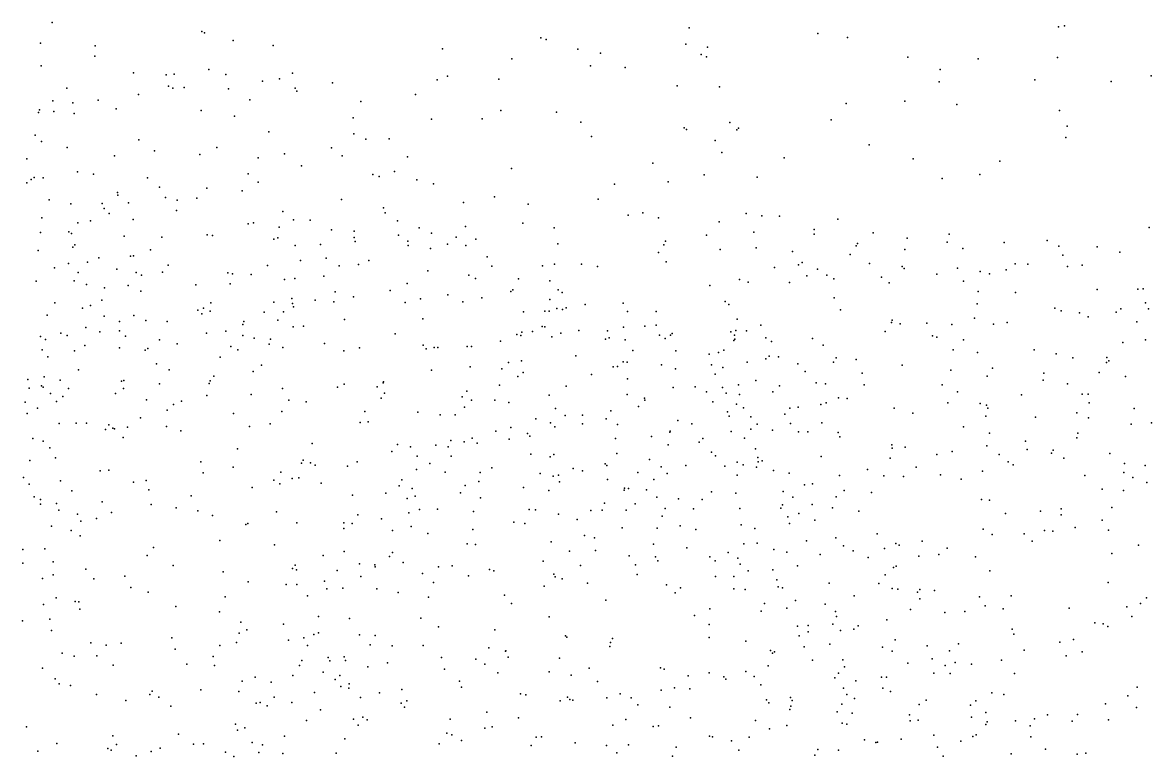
# Model space of a CAD drawing. Header units: metres. Extents: x -25 to 25, y -27.7 to 27.8.
# Drawn here: x 12.201 to 14.859, y 10.424 to 12.153 of the extents above; entities that cross this region are included whole.
import ezdxf

# ---------------------------------------------------------------- set-up
doc = ezdxf.new("R2010")
doc.units = ezdxf.units.M

msp = doc.modelspace()

# ---------------------------------------------------------------- linework, layer by layer
for p in [(12.2704, 12.153, -10.583), (12.623, 12.132, -9.5921), (12.6289, 12.1286, -9.8288), (13.7705, 12.1407, 7.0823), (14.0733, 12.1271, -15.1336), (14.6403, 12.1428, -14.582), (14.6546, 12.1452, -14.2108), (12.2434, 12.1041, -5.5001), (12.3719, 12.0984, 5.1412), (12.6971, 12.1105, 4.3164), (12.7909, 12.0988, 7.9814), (13.4214, 12.1172, 7.8548), (13.4335, 12.1129, 4.1778), (13.763, 12.1018, -16.1936), (14.1435, 12.1178, -15.7846), (12.371, 12.074, -6.2904), (13.1901, 12.0912, 7.9771), (13.5085, 12.0902, -6.8484), (13.562, 12.0813, 5.4939), (13.7991, 12.0778, 6.0295), (13.8112, 12.0722, 6.2296), (13.8138, 12.0953, 6.5799), (14.2859, 12.0715, -7.3759), (14.6379, 12.0708, -14.8653), (12.2447, 12.051, 7.6073), (13.3531, 12.0679, -16.403), (13.5386, 12.0507, 7.6783), (13.62, 12.0471, 7.5239), (14.4515, 12.0672, -14.1012), (12.4617, 12.0346, 15.6016), (12.5386, 12.0298, -9.28), (12.5579, 12.0311, 15.4035), (12.6392, 12.0424, 15.5644), (12.6795, 12.0307, 15.7157), (12.8057, 12.0208, -6.5866), (12.8368, 12.0339, -13.8767), (13.1768, 12.0184, -14.4954), (13.2015, 12.0267, 4.3006), (13.3225, 12.0194, 5.3058), (14.3618, 12.0428, -14.464), (14.5849, 12.0179, -13.8257), (14.8587, 12.0277, -13.8556), (12.3049, 11.9986, -16.4162), (12.5444, 12.0029, 15.887), (12.5543, 11.9982, -16.414), (12.5814, 11.9998, -10.0165), (12.6858, 11.9972, 15.2872), (12.7656, 12.015, 5.1473), (12.8427, 11.9986, 15.4675), (12.8465, 11.9915, 15.6727), (12.9309, 12.0109, 7.9507), (13.7423, 12.0041, -7.0607), (13.8418, 12.0018, 4.1182), (14.3596, 12.0137, -14.682), (14.7644, 12.0141, -7.4436), (12.2718, 11.9686, 15.6387), (12.3191, 11.9635, -10.4972), (12.3788, 11.9703, 15.9), (12.4735, 11.9833, 7.6984), (12.7361, 11.971, -13.6955), (12.9972, 11.9671, -16.4348), (13.1263, 11.9835, -6.6783), (14.2783, 11.968, -14.255), (12.2382, 11.9414, 15.4664), (12.2406, 11.9474, 2.3234), (12.2741, 11.9432, -8.5994), (12.3224, 11.9386, 15.2763), (12.4214, 11.9495, 4.2886), (12.6215, 11.946, 5.1724), (13.3275, 11.946, 7.788), (13.4579, 11.9418, 5.4568), (14.1402, 11.9627, -15.6275), (14.4013, 11.9603, -14.898), (14.643, 11.9457, -15.0386), (12.7001, 11.9323, 15.9742), (12.9792, 11.9282, 15.5152), (13.1635, 11.9253, 5.2642), (13.2834, 11.9261, -14.7132), (13.5157, 11.9183, -14.8545), (13.8664, 11.9173, 6.5622), (14.105, 11.9241, 4.1903), (12.2306, 11.8875, 4.9222), (12.7808, 11.8955, 15.0878), (12.9806, 11.8906, 15.2886), (13.5406, 11.8846, 7.5695), (13.7585, 11.905, -14.9854), (13.7646, 11.901, 7.2727), (13.8833, 11.9002, -15.9868), (13.8872, 11.9041, 6.7259), (14.6609, 11.9086, 4.1655), (12.2454, 11.8729, 1.9863), (12.306, 11.8587, 15.1135), (12.4745, 11.8764, 15.0595), (12.6586, 11.8586, 16.1049), (12.9285, 11.858, 15.1162), (13.0091, 11.8783, -14.3224), (13.0644, 11.8793, 7.8511), (13.8317, 11.8749, 6.215), (14.1944, 11.8646, -14.6385), (14.6575, 11.8822, -7.2815), (12.2107, 11.8316, -13.0081), (12.4176, 11.8394, 5.1049), (12.5116, 11.8508, -13.2393), (12.6183, 11.842, -9.7162), (12.7555, 11.834, 14.9189), (12.8177, 11.8437, -16.3311), (12.9533, 11.839, 5.2213), (13.1076, 11.8365, -14.5875), (13.8479, 11.8465, 7.0802), (13.994, 11.8342, -7.229), (14.2982, 11.8322, -13.8509), (12.8576, 11.8153, 7.8409), (13.3524, 11.8094, 4.2874), (13.6847, 11.8216, 7.4039), (14.5023, 11.8263, -13.6593), (12.2213, 11.7834, -8.333), (12.2281, 11.7881, 8.0098), (12.2489, 11.7871, 4.1788), (12.3298, 11.8014, -8.8693), (12.3676, 11.7958, 14.9004), (12.4953, 11.7871, 16.2173), (12.7319, 11.7965, -6.5745), (13.0253, 11.7954, -6.6787), (13.0407, 11.7907, 15.9028), (13.0764, 11.8021, 15.1965), (13.1295, 11.7822, 15.5727), (13.7209, 11.7777, 4.151), (13.8059, 11.7939, 6.0452), (13.9305, 11.789, -15.7837), (14.3665, 11.7855, -15.0636), (14.455, 11.7953, -7.2933), (12.211, 11.7756, 16.0766), (12.4247, 11.7526, 2.2925), (12.5229, 11.765, -9.2726), (12.6346, 11.7627, 7.8959), (12.7178, 11.7563, -13.5913), (12.7558, 11.7771, 14.767), (13.1689, 11.7732, -16.212), (13.5951, 11.7722, -16.0504), (12.2637, 11.7352, -10.4755), (12.3148, 11.7263, 4.9225), (12.3886, 11.7268, -16.3111), (12.4248, 11.7466, -10.2362), (12.45, 11.7281, 8.0675), (12.5377, 11.7411, -9.9944), (12.5646, 11.7348, -9.4797), (12.6109, 11.7393, 14.6779), (12.9517, 11.7365, 16.1178), (13.2394, 11.7294, 7.7612), (13.3121, 11.7423, -14.9579), (13.3914, 11.7254, -16.0778), (13.5562, 11.7373, 5.5931), (12.3928, 11.715, 14.7183), (12.4044, 11.7028, -9.0643), (12.5633, 11.7099, -20.6728), (12.8137, 11.7075, 16.3179), (13.0505, 11.7162, 14.8214), (13.0551, 11.7051, -14.821), (13.6268, 11.6995, -15.1469), (13.6614, 11.705, -7.0068), (13.9048, 11.7035, 6.963), (13.942, 11.698, 6.668), (12.2465, 11.693, -20.7623), (12.3313, 11.6814, 8.1998), (12.361, 11.6862, -6.4), (12.4615, 11.689, 1.7782), (12.7317, 11.6792, -20.5445), (12.7445, 11.6814, -20.7911), (12.8054, 11.6711, 16.5957), (12.8385, 11.6886, -14.1548), (12.8783, 11.6874, 4.4382), (13.084, 11.6857, 7.8186), (13.2442, 11.6723, 15.2258), (13.3789, 11.6807, 5.447), (13.6984, 11.6926, -15.8644), (13.841, 11.6838, -15.3432), (13.9837, 11.6966, 9.0162), (14.1211, 11.6902, -14.0875), (12.2427, 11.6587, 14.738), (12.3094, 11.6598, -20.4251), (12.3164, 11.6563, 16.3056), (12.4397, 11.6496, 16.4302), (12.5284, 11.6475, 5.1248), (12.6357, 11.6526, 16.6831), (12.6479, 11.6511, 8.1551), (12.8023, 11.6455, 16.9911), (12.9286, 11.665, 16.4536), (12.9819, 11.6618, 16.7047), (12.9819, 11.6465, 16.9177), (13.0864, 11.6519, 14.5375), (13.1345, 11.6697, 5.3173), (13.1638, 11.6571, 4.4152), (13.2217, 11.6477, 15.7251), (13.453, 11.6696, 7.6424), (13.8111, 11.6518, -15.606), (13.9229, 11.6593, 9.2509), (14.0648, 11.6544, -14.3591), (14.0653, 11.6652, 8.7298), (14.204, 11.6576, 9.0151), (14.2842, 11.6453, 8.8762), (14.3832, 11.6546, 16.2384), (14.8538, 11.6705, 4.066), (12.3193, 11.6238, 1.5677), (12.3236, 11.6293, 14.575), (12.7929, 11.6429, -16.1362), (12.8428, 11.6281, -14.3596), (12.9023, 11.6302, -14.6599), (12.9837, 11.6373, 7.9754), (13.1084, 11.638, 16.0636), (13.1092, 11.6274, 16.4524), (13.1614, 11.621, -15.149), (13.2012, 11.6308, 14.4118), (13.2449, 11.628, 14.8936), (13.2681, 11.643, 15.5301), (13.461, 11.6319, -15.8928), (13.7113, 11.6291, 5.7757), (13.715, 11.6378, 9.233), (13.8436, 11.6185, 7.1411), (13.9285, 11.6219, 6.5092), (14.1642, 11.6271, 16.4265), (14.1674, 11.6324, 16.2417), (14.2784, 11.6183, 9.1811), (14.3784, 11.6359, 15.9918), (14.4154, 11.6208, 16.5494), (14.5123, 11.6348, -15.2302), (14.6137, 11.6396, -7.1668), (14.6409, 11.6263, 16.1218), (14.7313, 11.6246, -13.5056), (12.2374, 11.6163, -12.8887), (12.3802, 11.5991, -21.1555), (12.4553, 11.6025, 8.313), (12.4621, 11.6035, 4.9494), (12.5022, 11.6173, 14.4145), (12.8554, 11.5923, -14.8901), (12.9157, 11.598, 8.1781), (13.0159, 11.5923, 14.2284), (13.295, 11.601, -6.8712), (13.6987, 11.6114, 8.701), (14.0138, 11.6133, 9.4702), (14.1501, 11.6062, 8.5282), (14.6508, 11.6046, 15.9503), (14.7846, 11.6123, 10.5285), (12.2756, 11.5751, 8.3701), (12.3091, 11.5855, -8.8366), (12.3315, 11.5645, 2.4828), (12.3539, 11.5886, 4.5842), (12.4224, 11.5722, 16.7865), (12.5301, 11.5649, 4.3636), (12.5438, 11.5813, 17.0255), (12.7773, 11.581, 1.7443), (12.9461, 11.5797, -15.9584), (12.9917, 11.5828, 17.1578), (13.1551, 11.5679, 16.2439), (13.3056, 11.5794, 15.0962), (13.4249, 11.5802, 7.7962), (13.4537, 11.5835, -15.3771), (13.5171, 11.5839, -15.6624), (13.5549, 11.5782, 9.165), (13.7167, 11.5893, 9.4636), (13.9714, 11.5756, 8.4532), (14.0284, 11.5821, 16.1869), (14.037, 11.5874, -14.6101), (14.0726, 11.572, 16.0131), (14.1956, 11.5855, 15.9111), (14.2719, 11.5784, 16.6871), (14.2769, 11.5733, -13.7104), (14.4023, 11.574, -7.2061), (14.4559, 11.5662, 4.2212), (14.5174, 11.5701, 10.3109), (14.5384, 11.5848, 10.5989), (14.5686, 11.5836, 15.8144), (14.662, 11.5786, 16.4525), (14.6962, 11.5818, 10.2884), (12.2326, 11.5435, 16.4536), (12.322, 11.5448, 16.5978), (12.4685, 11.5639, -16.1617), (12.4812, 11.5581, 4.7598), (12.6844, 11.5637, 8.3505), (12.6951, 11.5611, 14.2572), (12.7392, 11.5591, -6.6713), (12.8175, 11.5478, 17.2426), (12.8419, 11.5497, -15.2596), (12.91, 11.5555, -20.3298), (13.1066, 11.5379, 8.205), (13.2517, 11.5575, 8.0499), (13.2672, 11.5499, 14.1844), (13.369, 11.549, 14.7528), (13.4424, 11.5445, 14.3702), (13.8889, 11.5475, 6.2786), (13.9096, 11.5415, 16.3791), (14.0071, 11.5409, 9.7187), (14.0477, 11.5566, 16.6437), (14.095, 11.5576, -14.8522), (14.111, 11.5489, -7.1944), (14.2239, 11.5535, 9.5073), (14.2413, 11.5397, 8.3802), (14.3537, 11.5604, 15.7702), (14.4169, 11.5438, 10.4254), (14.4781, 11.5613, 8.8317), (12.351, 11.5356, 4.3818), (12.3939, 11.5277, 14.3178), (12.4496, 11.5333, -12.9353), (12.4792, 11.5202, -6.5711), (12.6092, 11.5353, 1.5211), (12.6894, 11.5371, 5.0364), (12.937, 11.5187, -6.7842), (13.0668, 11.5216, -20.885), (13.2021, 11.5118, 17.1463), (13.3509, 11.5196, 16.5572), (13.355, 11.523, 15.3714), (13.4621, 11.5231, 4.3061), (13.4718, 11.5167, 8.8304), (13.8194, 11.5339, 9.6975), (14.4509, 11.5195, 8.4947), (14.5395, 11.5168, 8.6606), (14.7314, 11.5238, 15.7931), (14.8273, 11.5249, 16.2026), (14.8397, 11.5257, 10.8245), (12.2767, 11.4926, -10.1752), (12.3611, 11.4864, -21.3345), (12.3876, 11.4992, -9.1862), (12.6441, 11.4928, -15.9701), (12.7927, 11.494, 12.6841), (12.8353, 11.503, -21.2132), (12.8367, 11.4909, -15.4993), (12.8901, 11.4989, 1.9248), (12.9337, 11.495, 12.6167), (12.9802, 11.5068, 12.4445), (13.1018, 11.4934, 12.3213), (13.1379, 11.5024, 5.2187), (13.2375, 11.4948, 16.1122), (13.2823, 11.5046, 15.8415), (13.4424, 11.5002, 9.2417), (13.526, 11.4888, 5.4917), (13.6155, 11.4919, 9.6155), (13.8552, 11.4955, 16.2417), (13.8637, 11.489, 16.6173), (14.1123, 11.5047, 16.8063), (14.4493, 11.4901, 10.1663), (14.845, 11.4927, 15.9107), (12.2587, 11.4634, 16.7658), (12.3423, 11.4799, 16.9714), (12.3927, 11.4609, 4.2352), (12.4628, 11.4629, -9.5718), (12.6133, 11.4754, 4.6925), (12.6226, 11.4665, 17.2974), (12.627, 11.4798, 12.2577), (12.6422, 11.4732, 14.1355), (12.7698, 11.4708, -15.7667), (12.8149, 11.4713, 12.2005), (12.8392, 11.4834, 14.091), (13.3808, 11.4713, 12.2057), (13.4311, 11.4733, 16.699), (13.4407, 11.4734, 12.4651), (13.4592, 11.4794, 8.1251), (13.4721, 11.4771, 9.3926), (13.4813, 11.4812, 8.6714), (13.6256, 11.4725, 7.9253), (13.6933, 11.472, 7.4811), (14.1268, 11.4765, 9.8676), (14.6316, 11.4804, -7.0166), (14.6469, 11.4737, 15.6479), (14.6902, 11.4688, 16.6893), (14.71, 11.4594, 10.9463), (14.7759, 11.471, 4.1277), (14.7872, 11.4789, 10.1062), (14.8523, 11.4789, 16.4022), (12.3494, 11.4347, 4.0336), (12.4289, 11.4489, 12.3633), (12.4908, 11.451, 2.2769), (12.5411, 11.4489, -15.1931), (12.7195, 11.4417, -14.1415), (12.7218, 11.4484, 4.8029), (12.8022, 11.4519, 12.8454), (12.8383, 11.4358, 17.3874), (12.8625, 11.4381, 1.5639), (12.9591, 11.4536, 12.803), (13.1438, 11.4549, 12.1215), (13.4246, 11.4372, 5.3582), (13.4309, 11.4359, 8.3733), (13.6164, 11.4352, 12.4913), (13.6666, 11.4381, 9.8206), (13.693, 11.4402, 8.1213), (13.8834, 11.4542, 9.9101), (13.9398, 11.4399, 16.8388), (14.2474, 11.446, 10.216), (14.2484, 11.4522, 10.4404), (14.2676, 11.4429, 10.5939), (14.3306, 11.4447, 9.9742), (14.3896, 11.4418, 9.6264), (14.4423, 11.4569, 15.585), (14.4876, 11.4425, 10.8976), (14.5193, 11.4466, 10.0089), (14.8249, 11.4478, 16.5705), (12.2434, 11.4137, -8.6646), (12.2549, 11.4063, 12.3878), (12.2912, 11.4209, -16.254), (12.3057, 11.4159, 12.5411), (12.3828, 11.4247, 17.1449), (12.4287, 11.4267, 8.5373), (12.4432, 11.4144, 12.8165), (12.5232, 11.4058, 4.2961), (12.634, 11.4212, 12.9379), (12.6797, 11.4258, 11.9643), (12.7192, 11.416, 2.1011), (12.7464, 11.4094, 4.5998), (12.7845, 11.4071, 13.0204), (13.0781, 11.4196, 13.9839), (13.3647, 11.418, 8.5895), (13.3744, 11.4155, 12.8332), (13.3767, 11.4235, 16.2368), (13.4019, 11.4253, 17.1925), (13.4472, 11.4129, 15.0815), (13.4686, 11.4214, 11.9853), (13.5105, 11.4277, 17.0049), (13.574, 11.407, 14.7555), (13.5782, 11.4265, 16.4984), (13.5823, 11.4103, 17.3343), (13.6201, 11.4054, 17.1844), (13.7006, 11.4169, 16.7736), (13.7139, 11.4087, 17.4385), (13.7268, 11.4164, 5.6834), (13.7309, 11.4201, 7.716), (13.8685, 11.4246, 6.1461), (13.8776, 11.4162, 17.4), (13.8782, 11.4071, 4.1801), (13.8804, 11.4274, 8.1077), (13.9059, 11.4266, 6.8998), (13.9509, 11.4104, 17.0163), (14.0612, 11.409, 10.2316), (14.2325, 11.4249, 8.1874), (14.3437, 11.415, 16.9751), (14.354, 11.412, -15.2098), (14.4168, 11.4054, 8.1939), (14.8451, 11.4055, -15.3649), (12.2472, 11.3819, 11.4895), (12.323, 11.3795, -9.944), (12.3477, 11.3919, 11.655), (12.4292, 11.3869, -15.9478), (12.4893, 11.3811, -15.4572), (12.496, 11.3851, -14.8193), (12.565, 11.396, 11.7965), (12.6914, 11.3897, 4.4306), (12.7077, 11.3816, -13.1334), (12.7818, 11.3956, 8.5583), (12.8138, 11.3873, 11.8666), (12.9118, 11.3966, 4.8774), (12.9571, 11.3799, -20.0743), (12.9941, 11.387, 13.0416), (13.1445, 11.3929, -20.2914), (13.1512, 11.384, 8.5098), (13.1699, 11.3873, 11.8727), (13.1787, 11.3871, 5.1148), (13.2476, 11.39, 17.4006), (13.2583, 11.3902, -20.7758), (13.326, 11.4024, 9.074), (13.6382, 11.3807, 4.2192), (13.7395, 11.3795, 16.1154), (13.8522, 11.3813, 7.8114), (13.8757, 11.4038, 10.1207), (13.9646, 11.4013, 17.1699), (14.0864, 11.3931, -14.0343), (14.3921, 11.3816, 18.7591), (14.5833, 11.3816, 18.9533), (14.7923, 11.3989, 18.9346), (12.26, 11.3657, 12.7539), (12.6662, 11.365, -21.4353), (13.3455, 11.3519, 15.9764), (13.3755, 11.3564, 17.5052), (13.504, 11.3681, 12.931), (13.6149, 11.3537, 5.4713), (13.6245, 11.3529, 11.8831), (13.8179, 11.3716, 12.3305), (13.8397, 11.3759, 15.9688), (13.9076, 11.3531, 6.6845), (13.9512, 11.3609, 15.8028), (13.9592, 11.3673, 17.7535), (13.981, 11.3653, -14.5885), (14.1107, 11.3526, 8.0211), (14.1168, 11.3634, 17.6027), (14.1636, 11.359, 17.3255), (14.4495, 11.3754, -7.0201), (14.635, 11.3726, 8.2844), (14.6745, 11.3631, 16.8817), (14.7535, 11.3519, 18.4713), (14.7546, 11.3636, 8.6416), (14.7592, 11.3561, 8.4855), (12.3325, 11.3349, -21.4885), (12.5163, 11.3489, 11.556), (12.546, 11.335, 17.3983), (12.7441, 11.331, 11.7145), (12.7636, 11.3458, -13.8432), (13.164, 11.3341, -6.9782), (13.2548, 11.3416, 8.7299), (13.3293, 11.3368, 11.7722), (13.3796, 11.3287, 13.9621), (13.5918, 11.3421, 14.1656), (13.6019, 11.343, 17.7313), (13.7058, 11.3463, 10.1693), (13.7382, 11.3373, 12.8984), (13.823, 11.3467, 12.1641), (13.8497, 11.3405, 17.8957), (14.0268, 11.3487, 10.4478), (14.0437, 11.3307, -14.8148), (14.1777, 11.3273, 18.5064), (14.2722, 11.346, 18.8598), (14.3868, 11.3341, 17.1317), (14.4849, 11.3388, 11.0204), (14.6062, 11.3273, 19.1083), (14.7364, 11.3288, -6.5749), (12.2131, 11.3124, 8.5841), (12.2517, 11.3187, -16.4788), (12.2893, 11.3105, -9.1491), (12.4341, 11.3082, 13.0742), (12.4391, 11.3095, -6.6763), (12.523, 11.3017, -12.8838), (12.6404, 11.3024, -6.7791), (12.6425, 11.3089, -14.3236), (12.6514, 11.3198, 13.1653), (12.9584, 11.3008, 8.6535), (13.05, 11.3043, 4.4917), (13.0509, 11.3069, 13.1702), (13.3668, 11.3195, 4.3947), (13.5405, 11.3238, 16.1405), (13.6252, 11.3134, 14.8749), (13.8321, 11.3247, 7.5906), (13.8872, 11.2997, 12.8313), (13.928, 11.3096, 12.6569), (14.0701, 11.3045, 17.9507), (14.0921, 11.3016, 18.784), (14.1827, 11.2993, -10.7019), (14.3668, 11.2995, 15.4732), (14.4726, 11.3196, 18.3872), (14.6045, 11.3101, 9.4052), (14.6613, 11.3022, -15.3848), (14.7983, 11.3188, 9.8576), (12.2163, 11.2914, 14.187), (12.2455, 11.2971, 12.9079), (12.2495, 11.2943, -17.1102), (12.2668, 11.2789, -12.7572), (12.2957, 11.2721, -9.4235), (12.3089, 11.2907, 11.2115), (12.4199, 11.2794, -18.327), (12.4381, 11.2907, 11.3195), (12.6347, 11.2747, 8.6863), (12.7389, 11.2766, 17.5191), (12.8132, 11.2905, 13.894), (12.9424, 11.2943, 4.588), (13.0356, 11.2944, 17.5364), (13.0528, 11.2796, 1.503), (13.2469, 11.2849, 17.568), (13.3238, 11.2985, 5.1236), (13.4407, 11.275, 13.1274), (13.481, 11.2963, 15.3042), (13.6248, 11.2764, 17.9221), (13.7332, 11.2933, 14.5715), (13.7851, 11.295, 7.3548), (13.8116, 11.283, 11.9558), (13.8491, 11.2929, 5.9459), (13.8581, 11.2796, 10.4073), (13.8895, 11.2769, 6.5381), (13.9675, 11.283, -10.5763), (13.9831, 11.2972, 7.7842), (14.4025, 11.2828, 19.086), (14.5537, 11.2761, 15.4435), (14.6962, 11.2774, 8.1437), (14.7104, 11.2778, 15.495), (12.2066, 11.2585, -8.8423), (12.2809, 11.2606, 2.4678), (12.4929, 11.2641, -18.5752), (12.5563, 11.2534, 4.0996), (12.5752, 11.261, 13.9561), (12.8282, 11.2635, -13.5756), (12.8683, 11.2596, -6.9031), (13.045, 11.2678, 13.8427), (13.2359, 11.2712, -18.0066), (13.2413, 11.2469, 11.66), (13.2581, 11.2633, 13.1783), (13.3132, 11.2633, 9.6582), (13.3459, 11.258, 9.8178), (13.6513, 11.2481, 11.7305), (13.6651, 11.268, -7.0198), (13.6661, 11.263, 10.3397), (13.8267, 11.2592, 7.1717), (13.8824, 11.2538, 6.3104), (14.0272, 11.2472, 12.5203), (14.0811, 11.2533, -6.9837), (14.0936, 11.2574, 4.1865), (14.1227, 11.2692, 18.2723), (14.1431, 11.2671, 18.0927), (14.3799, 11.2569, -10.3361), (14.4558, 11.2555, 8.0065), (14.471, 11.2519, -6.8295), (14.7128, 11.257, 11.1473), (12.2116, 11.2323, 17.1441), (12.2359, 11.2443, 4.0888), (12.4785, 11.2215, 3.9026), (12.541, 11.2395, -14.5037), (12.6977, 11.2321, -18.4931), (12.8111, 11.2367, 4.317), (13.007, 11.2368, -17.6673), (13.1317, 11.235, -18.2808), (13.1841, 11.2288, 1.7103), (13.2195, 11.2288, 9.2838), (13.4097, 11.2195, -17.8423), (13.4558, 11.2434, 15.5036), (13.4783, 11.227, 17.8741), (13.5198, 11.2281, 13.9654), (13.5749, 11.2193, 13.1788), (13.586, 11.2381, 15.9971), (13.8608, 11.2362, 6.9318), (13.8651, 11.2255, 18.4986), (13.8984, 11.2451, -10.8292), (13.9159, 11.2242, 13.0078), (13.9956, 11.2303, -10.3298), (14.0074, 11.2447, 12.3294), (14.2538, 11.2445, 19.0619), (14.2974, 11.2324, 17.8699), (14.4692, 11.2259, 17.2992), (14.4742, 11.2446, -13.6303), (14.5862, 11.2234, 18.1995), (14.6834, 11.2335, 9.5136), (14.7115, 11.2218, 9.2436), (14.8188, 11.244, 8.2518), (12.287, 11.2081, -15.4034), (12.3271, 11.2093, -18.0837), (12.3517, 11.2089, -19.8385), (12.3957, 11.1943, 3.752), (12.4042, 11.2056, 17.3842), (12.413, 11.1974, -14.6742), (12.4171, 11.1962, 13.2132), (12.4481, 11.1995, 4.3056), (12.5399, 11.201, -21.5539), (12.7356, 11.2015, 13.3275), (12.7837, 11.2075, -19.8593), (12.9962, 11.2111, 11.624), (13.0144, 11.2127, 13.2975), (13.3504, 11.1989, 5.0013), (13.4437, 11.2098, 15.7317), (13.4543, 11.2005, 10.3936), (13.5198, 11.2074, 5.1837), (13.6019, 11.2058, 18.0664), (13.7443, 11.2153, 13.1394), (13.7773, 11.2073, 18.2751), (13.9158, 11.195, 10.6271), (13.9309, 11.2065, 18.8731), (13.9668, 11.193, 7.5735), (14.0092, 11.2081, 12.1614), (14.0828, 11.2101, 12.804), (14.4169, 11.2005, 17.696), (14.8118, 11.2066, 18.2231), (14.8593, 11.2103, -6.2962), (12.2252, 11.1732, -17.4221), (12.2489, 11.1668, -18.8711), (12.4377, 11.1755, 8.7287), (12.5732, 11.191, -19.8173), (13.2097, 11.1681, 9.4748), (13.2593, 11.1741, -20.1575), (13.3157, 11.1904, 10.1878), (13.3469, 11.1718, -21.0128), (13.39, 11.1846, -20.4695), (13.3957, 11.1785, -20.7559), (13.5968, 11.1734, 15.2155), (13.6822, 11.178, 15.8772), (13.7253, 11.1879, -10.4859), (13.7259, 11.1906, 14.9096), (13.8025, 11.1732, 15.7716), (13.8694, 11.1899, 4.1906), (13.9012, 11.1737, 6.7728), (14.0282, 11.1887, -14.205), (14.0502, 11.1888, 15.5607), (14.1216, 11.1874, -11.0266), (14.1257, 11.1766, 7.7769), (14.4783, 11.1858, 18.0485), (14.5628, 11.1666, -6.4682), (14.6835, 11.1749, -10.453), (14.6856, 11.186, -10.6847), (12.2647, 11.1507, -15.8964), (12.707, 11.1486, 11.3384), (12.883, 11.1612, 11.4936), (13.0707, 11.1423, -21.3989), (13.0835, 11.1586, 4.544), (13.1141, 11.1537, -17.4768), (13.1743, 11.1572, 4.6782), (13.2028, 11.1532, 13.7759), (13.2411, 11.1655, 13.3079), (13.271, 11.1624, 10.3473), (13.7212, 11.1579, 14.1353), (13.7943, 11.1642, 14.7596), (13.8235, 11.141, 5.6249), (13.927, 11.1484, 7.3947), (14.2479, 11.1583, 11.0066), (14.2484, 11.1502, 12.6747), (14.279, 11.1524, -6.7869), (14.39, 11.1425, 15.3972), (14.4719, 11.1556, 4.1598), (14.5669, 11.1471, 17.8651), (14.6277, 11.1455, 17.3102), (12.2178, 11.121, -17.8942), (12.2786, 11.1275, -15.682), (12.6203, 11.1184, 1.6899), (12.8574, 11.1149, -17.4533), (12.8616, 11.1221, -21.5167), (12.8785, 11.1157, 1.9212), (12.9889, 11.118, 13.7116), (13.1301, 11.1313, 9.1154), (13.1598, 11.1143, 9.9987), (13.2101, 11.1314, 17.7746), (13.3975, 11.1358, 1.6825), (13.443, 11.1295, 13.3418), (13.4519, 11.1355, -9.3845), (13.5732, 11.1136, 15.4379), (13.6004, 11.138, 10.6029), (13.6771, 11.1234, 18.5312), (13.8327, 11.1321, 14.4044), (13.8835, 11.1174, 6.1462), (13.932, 11.1285, 19.0107), (13.9328, 11.1182, -9.0991), (13.9428, 11.1207, 13.2175), (14.0819, 11.1309, 13.1193), (14.2442, 11.1267, 12.5029), (14.3537, 11.1351, -10.1281), (14.5011, 11.1356, 7.9079), (14.5217, 11.1182, -15.3799), (14.6243, 11.1388, -10.8871), (14.653, 11.1265, 15.4057), (14.7611, 11.1378, 17.1475), (14.7961, 11.1141, 9.4988), (12.3836, 11.0972, -16.8838), (12.404, 11.0981, 2.2438), (12.6262, 11.0925, 4.4168), (12.6971, 11.1057, 4.0854), (12.8088, 11.0937, -13.8612), (12.8899, 11.1102, 4.2522), (12.9661, 11.1081, 17.6868), (13.1288, 11.0998, 10.251), (13.1963, 11.0939, 10.49), (13.2786, 11.0931, -9.0755), (13.3057, 11.1039, 4.7727), (13.4199, 11.0909, 10.6362), (13.4626, 11.0864, -18.3146), (13.4975, 11.1026, 4.9878), (13.5193, 11.0969, -10.8666), (13.5764, 11.1093, 18.2821), (13.65, 11.0926, -17.913), (13.7047, 11.1062, -9.5541), (13.7186, 11.0908, 18.7854), (13.7627, 11.1095, -11.0597), (13.8544, 11.1082, 14.5975), (13.8834, 11.0866, 5.8636), (13.898, 11.1113, 11.7996), (13.929, 11.1059, 7.1999), (13.9691, 11.0977, -9.3319), (14.0062, 11.0916, 10.8336), (14.125, 11.0861, 7.6431), (14.1903, 11.1, 15.4429), (14.3052, 11.1057, 7.8313), (14.3624, 11.0874, -6.5782), (14.4615, 11.0964, 11.1834), (14.5336, 11.1107, 19.3409), (14.7947, 11.0933, 9.3382), (14.8442, 11.1097, -15.4824), (12.2033, 11.0815, 8.7349), (12.2163, 11.0658, 17.2442), (12.2898, 11.0731, -16.3324), (12.4623, 11.0705, -6.7617), (12.4919, 11.0742, 1.9196), (12.7929, 11.0751, -13.1591), (12.8063, 11.0661, 8.8262), (12.8358, 11.0785, -18.6913), (12.8515, 11.0807, 1.613), (12.904, 11.0682, 13.4816), (13.088, 11.0617, 13.4676), (13.0943, 11.0757, 1.3909), (13.2435, 11.0625, -17.3187), (13.2751, 11.0716, -21.2218), (13.4507, 11.0844, 11.5209), (13.4655, 11.071, -17.4796), (13.5787, 11.0765, -10.3673), (13.6877, 11.0768, 10.7179), (14.0425, 11.0639, 7.4831), (14.0614, 11.0662, 19.2049), (14.2289, 11.0848, 13.043), (14.2758, 11.0838, 19.2625), (14.4109, 11.0776, 12.8358), (14.7026, 11.0855, 17.5598), (14.8157, 11.0808, 17.842), (14.8487, 11.0692, -10.6083), (12.2283, 11.0355, 13.9823), (12.3168, 11.0499, -17.6991), (12.4981, 11.0525, 11.0334), (12.5978, 11.0383, -17.441), (12.7415, 11.0574, 13.4974), (12.9776, 11.0398, 8.9319), (13.0563, 11.0445, 4.3439), (13.1183, 11.0553, 9.3383), (13.1257, 11.0372, 9.6154), (13.2321, 11.0451, 17.9139), (13.2796, 11.0331, 11.4697), (13.3802, 11.0577, 13.7716), (13.44, 11.0504, -20.2424), (13.6173, 11.0516, 11.5402), (13.618, 11.0564, -8.7649), (13.6277, 11.0551, -9.7492), (13.6698, 11.0523, 15.6848), (13.6943, 11.0349, -6.9755), (13.8233, 11.0473, 14.936), (13.8803, 11.0446, -10.0225), (13.9919, 11.0479, 6.9237), (14.0149, 11.035, 11.8681), (14.1169, 11.0357, -9.1691), (14.1356, 11.0509, -15.0024), (14.2001, 11.0455, -13.9622), (14.7432, 11.0535, 19.4266), (14.7939, 11.0508, 7.9852), (12.243, 11.0187, -16.0869), (12.2434, 11.0293, 2.3801), (12.2807, 11.0196, 1.9614), (12.3883, 11.0242, -17.483), (12.5034, 11.0176, -18.9863), (12.5626, 11.0099, 13.6178), (13.1064, 11.0315, -19.9027), (13.1783, 11.0066, 4.4646), (13.5715, 11.0207, 4.3579), (13.6433, 11.0189, -10.0753), (13.714, 11.0079, -17.7221), (13.7453, 11.0312, 5.1633), (13.7805, 11.0071, 14.0904), (13.8009, 11.0297, 13.4086), (13.8899, 11.0084, 6.3291), (13.9862, 11.0092, -8.8126), (13.9906, 11.0169, 4.1853), (14.0604, 11.0172, 15.4707), (14.1084, 11.0096, -9.9468), (14.4591, 11.0292, 12.5075), (14.4776, 11.0281, -11.1188), (14.6467, 11.0076, 12.8443), (14.7662, 11.0108, 15.4192), (12.2862, 11.0041, -19.7248), (12.3304, 10.9947, 3.5775), (12.375, 10.9846, 10.9167), (12.4102, 10.9988, 13.4477), (12.6136, 11.0026, 8.8325), (12.6482, 10.992, -21.6193), (12.799, 11.0003, -17.199), (12.9906, 10.9931, 10.1007), (13.0464, 10.9834, 9.8832), (13.1101, 10.998, 10.5968), (13.1357, 11.006, -9.3325), (13.2627, 11.001, 13.6086), (13.3942, 11.0055, -10.4799), (13.4085, 11.0046, 13.5019), (13.4633, 10.9948, -20.8449), (13.5069, 10.9823, 18.4488), (13.539, 11.0032, 1.3685), (13.5658, 11.004, 13.8352), (13.6219, 11.0041, 13.4849), (13.7068, 10.9899, 15.3591), (14.0032, 10.9888, -6.8033), (14.0289, 10.9966, -14.7295), (14.0668, 10.9807, -14.2544), (14.1705, 11.0017, 12.0543), (14.5156, 10.9963, -13.7375), (14.5978, 11.0019, 11.281), (14.6465, 10.993, 7.8622), (14.7436, 10.9805, 12.566), (12.2686, 10.9663, -19.0916), (12.3154, 10.9561, 4.231), (12.3382, 10.9781, 17.4163), (12.7268, 10.9708, 11.1572), (12.7313, 10.9727, 17.6657), (12.8465, 10.9743, 4.4999), (12.9573, 10.974, 10.2519), (12.9573, 10.961, 17.7769), (12.9767, 10.9731, 4.2031), (13.0719, 10.956, -7.0606), (13.1163, 10.9656, -18.6326), (13.2615, 10.9588, 4.4961), (13.3579, 10.9759, -18.5015), (13.3837, 10.9731, -11.0762), (13.6129, 10.9626, -20.4562), (13.6955, 10.9615, -11.3279), (13.7494, 10.9673, 1.4425), (13.7862, 10.9586, -8.6336), (13.893, 10.9693, 5.3791), (13.925, 10.9612, 5.6115), (14.0071, 10.9725, -14.4899), (14.463, 10.9593, 19.4233), (14.6073, 10.9565, 12.3699), (14.6271, 10.9544, -6.0885), (14.6795, 10.9635, -10.0922), (14.758, 10.9569, -11.0279), (12.3368, 10.9438, 13.7748), (12.6652, 10.9331, -14.2595), (13.1549, 10.9489, -8.8472), (13.4453, 10.9299, -10.1157), (13.5241, 10.9449, 13.6255), (13.5481, 10.9387, 18.6719), (14.0473, 10.9318, 10.9868), (14.1157, 10.9389, 13.3891), (14.2137, 10.9487, 7.5863), (14.3197, 10.9314, -11.2867), (14.4846, 10.9465, -9.983), (14.5597, 10.9485, 13.1255), (14.5787, 10.9308, 4.1201), (12.2017, 10.9115, 2.1818), (12.2534, 10.913, 13.411), (12.5094, 10.9161, 10.9509), (12.7941, 10.9227, -6.9461), (12.9582, 10.9066, -19.8101), (13.0722, 10.9046, 9.5033), (13.2475, 10.925, -10.7509), (13.2678, 10.9236, -9.8533), (13.4889, 10.9077, 10.8841), (13.5504, 10.9089, -17.3356), (13.6868, 10.9242, 10.8914), (13.7648, 10.9156, 5.0327), (13.8626, 10.9042, 1.244), (13.8991, 10.925, 13.5156), (13.931, 10.9264, 5.8868), (13.9699, 10.9113, 14.2763), (14.0005, 10.9056, 6.5131), (14.1343, 10.9201, 7.2124), (14.157, 10.9081, 6.977), (14.2304, 10.9141, -9.4027), (14.2576, 10.9253, -15.1737), (14.2651, 10.9218, 13.3409), (14.3586, 10.8999, -13.8993), (14.3779, 10.915, 7.722), (14.7662, 10.9023, 13.0691), (14.829, 10.9217, 11.333), (12.2017, 10.8795, 10.836), (12.2725, 10.8822, -6.6232), (12.494, 10.8971, 8.8736), (12.5556, 10.8738, 17.5951), (12.8426, 10.8748, 10.3414), (12.9087, 10.8975, -21.5515), (12.9939, 10.8776, 11.3146), (13.03, 10.8756, 9.7376), (13.0649, 10.8947, 10.7397), (13.0969, 10.8812, 4.2489), (13.4268, 10.8841, 1.7669), (13.5149, 10.8742, -8.5068), (13.6295, 10.8967, 18.9452), (13.6445, 10.8754, 1.7137), (13.6911, 10.8942, 13.7329), (13.6968, 10.885, 1.114), (13.8192, 10.8939, 13.9567), (13.8321, 10.8849, 11.599), (13.8854, 10.8912, 19.224), (13.8911, 10.8767, -11.4762), (14.0257, 10.8734, 11.7745), (14.0789, 10.8997, 19.3196), (14.192, 10.8929, -8.8461), (14.3119, 10.8961, -6.3165), (14.445, 10.8943, 15.3433), (12.2727, 10.8517, 13.6372), (12.3496, 10.865, -14.8212), (12.442, 10.8491, -16.7662), (12.6733, 10.8588, -17.0363), (12.8364, 10.867, 4.0233), (12.846, 10.864, 11.1794), (12.9414, 10.8622, 9.8701), (12.9974, 10.8481, -8.976), (13.031, 10.8705, -9.6036), (13.1428, 10.8548, -21.4171), (13.1802, 10.871, 18.0296), (13.2128, 10.873, 4.3751), (13.2509, 10.8492, -10.0539), (13.3002, 10.8645, -11.2374), (13.311, 10.861, 10.8943), (13.4516, 10.8532, -11.423), (13.4548, 10.8473, -19.9332), (13.6483, 10.8525, -20.6837), (13.8323, 10.8478, 10.9581), (13.8756, 10.8478, -17.8064), (13.9093, 10.8613, 15.0947), (13.9679, 10.8636, 14.8512), (14.232, 10.8517, 19.4039), (14.2516, 10.8689, 4.1498), (14.2585, 10.8719, 15.359), (14.4789, 10.861, 13.2856), (12.2474, 10.8433, -15.7978), (12.3686, 10.8424, 10.8442), (12.4561, 10.8221, 3.6975), (12.7322, 10.8355, 11.0489), (12.8212, 10.829, 10.4931), (12.8469, 10.8293, 8.9892), (12.9118, 10.8366, -18.8286), (12.9554, 10.8203, -13.7007), (13.1684, 10.8335, -10.9604), (13.429, 10.825, -21.0515), (13.4712, 10.8428, 4.6465), (13.531, 10.8323, 18.8288), (13.7173, 10.8279, 11.4961), (13.75, 10.821, -17.4702), (13.9769, 10.8404, -20.3652), (13.9806, 10.8235, 5.2243), (13.9904, 10.8213, 13.6327), (14.1006, 10.8326, -14.8454), (14.2173, 10.8317, 6.7721), (14.7571, 10.8339, 12.2409), (12.2797, 10.7976, -15.3487), (12.4963, 10.8111, -12.7564), (12.6781, 10.7999, 4.4435), (12.8715, 10.8027, -16.967), (12.9172, 10.8192, 10.6981), (13.0353, 10.8187, 17.9235), (13.0852, 10.8104, -9.8765), (13.1568, 10.799, -10.5262), (13.3355, 10.8036, 18.3493), (13.7376, 10.8095, 19.1581), (13.8762, 10.8192, -18.0779), (13.9024, 10.817, 5.0768), (14.1593, 10.8024, 6.5879), (14.2484, 10.8197, 11.1698), (14.2618, 10.8179, 7.4478), (14.3083, 10.8111, -9.7281), (14.3135, 10.817, -9.0135), (14.314, 10.7951, 13.4637), (14.3482, 10.8148, 12.018), (14.4548, 10.8, 11.2934), (14.5293, 10.8023, 7.7391), (14.8477, 10.7975, -5.8798), (12.25, 10.7817, 8.9202), (12.3246, 10.7892, -19.5184), (12.3336, 10.7879, -15.0859), (12.3357, 10.7711, -16.4716), (12.5616, 10.7771, -6.8169), (13.3521, 10.7841, -17.0659), (13.5744, 10.7925, 11.4261), (13.8196, 10.7717, 4.9328), (13.948, 10.7841, 13.7773), (14.0007, 10.773, -8.524), (14.0208, 10.7914, 14.0301), (14.0906, 10.7827, 14.2532), (14.2917, 10.77, 7.2516), (14.4675, 10.7788, -5.9698), (14.51, 10.7717, 12.0499), (14.6658, 10.7737, 15.3728), (14.801, 10.7765, 4.1503), (14.8333, 10.7846, 13.1626), (12.2008, 10.7438, 4.1522), (12.2652, 10.7475, -16.2123), (12.6646, 10.7643, 17.6823), (12.8981, 10.7534, -9.4438), (12.9706, 10.7493, -13.4413), (13.139, 10.75, -10.2382), (13.4413, 10.7529, 11.0335), (13.7831, 10.7562, 4.298), (13.9406, 10.766, -19.9389), (14.1149, 10.7655, 14.4045), (14.1178, 10.754, -20.1004), (14.2361, 10.7461, 11.8785), (14.3726, 10.7631, -9.26), (14.4196, 10.7651, 7.5976), (14.8132, 10.754, -10.0559), (12.2688, 10.721, 17.3502), (12.7112, 10.7146, 10.562), (12.715, 10.7402, -19.0342), (12.7288, 10.7219, 10.1372), (12.8149, 10.7354, 9.9446), (12.8979, 10.715, -9.694), (13.1806, 10.7291, 18.1279), (13.3133, 10.7223, -11.5872), (13.8175, 10.7346, -11.7568), (14.0257, 10.731, -6.4993), (14.0506, 10.7326, 6.3946), (14.0509, 10.7179, 19.3766), (14.1088, 10.7357, 13.7904), (14.1267, 10.7208, -20.501), (14.1587, 10.7242, 13.9607), (14.1683, 10.7317, -11.5954), (14.5317, 10.7242, 4.111), (14.7261, 10.739, 12.1148), (14.7459, 10.7361, -15.9124), (14.7564, 10.7304, 11.361), (12.3612, 10.6916, -12.5836), (12.4326, 10.691, -19.3168), (12.5524, 10.7037, 3.7809), (12.7045, 10.6922, 8.9978), (12.8269, 10.6982, 10.8175), (12.8628, 10.7035, -19.7003), (12.8868, 10.7109, 9.775), (12.9946, 10.7108, 11.1965), (13.0312, 10.7088, -11.2022), (13.4797, 10.7081, 1.0436), (13.4829, 10.7052, 4.5432), (13.5854, 10.6927, -8.1768), (13.5901, 10.7018, -11.7691), (13.818, 10.7042, 0.8909), (13.9043, 10.6959, 1.3529), (14.03, 10.7081, 5.6929), (14.1023, 10.6887, 14.6814), (14.2559, 10.6985, 14.233), (14.4052, 10.6889, -9.4942), (14.5355, 10.7118, 13.4082), (14.6438, 10.6931, -11.2664), (14.6759, 10.6996, -9.9012), (12.2941, 10.6675, -15.9106), (12.3757, 10.6611, -21.8019), (12.3977, 10.686, 10.7998), (12.5605, 10.6767, -14.9231), (12.6654, 10.6856, -14.4864), (12.8717, 10.6853, 11.0254), (13.0195, 10.6867, -10.788), (13.0712, 10.6847, -11.4747), (13.1443, 10.6851, -13.9588), (13.2987, 10.6798, 11.0793), (13.3385, 10.6719, 11.3106), (13.3389, 10.6728, 4.498), (13.5836, 10.6829, -18.539), (13.9622, 10.6734, 6.1923), (13.9671, 10.6671, -17.6958), (13.9719, 10.6706, 11.0682), (14.0418, 10.6824, 14.9631), (14.2258, 10.6816, -8.6511), (14.2488, 10.6721, 19.4569), (14.3315, 10.6846, 15.3101), (14.3838, 10.6726, 13.5445), (14.5595, 10.6743, 11.3349), (14.6584, 10.6611, -16.3409), (14.696, 10.6701, 7.7375), (12.3223, 10.6603, -6.6173), (12.4139, 10.6388, -15.5321), (12.588, 10.6414, -19.5115), (12.6498, 10.6597, 10.3698), (12.6526, 10.6385, 10.7532), (12.8527, 10.6385, 17.8327), (12.8586, 10.6504, -8.9624), (12.9208, 10.6572, 4.5261), (12.9247, 10.6496, -13.1103), (12.9578, 10.659, -10.0259), (12.9612, 10.6501, 9.5057), (13.0142, 10.6351, -10.512), (13.0602, 10.6443, -14.243), (13.1877, 10.6567, -8.3519), (13.2682, 10.6534, -19.7384), (13.2895, 10.641, -14.2116), (13.3442, 10.658, 4.3387), (13.4649, 10.6554, 1.4103), (13.9571, 10.6378, 6.0056), (14.0615, 10.6507, 5.1618), (14.1324, 10.6514, -14.5544), (14.1365, 10.6353, -11.7939), (14.2855, 10.6436, 13.8028), (14.3428, 10.6541, 11.2426), (14.3735, 10.638, 6.7987), (14.3971, 10.6453, 6.9837), (14.4355, 10.6411, -16.3188), (14.5065, 10.6506, 11.9288), (12.2481, 10.6317, -22.0003), (12.7489, 10.6111, -14.8474), (12.8372, 10.6149, -6.9076), (12.9086, 10.6229, -10.9644), (12.9477, 10.6144, -21.5593), (13.1947, 10.6299, 4.1637), (13.32, 10.6211, -11.8185), (13.4407, 10.6232, -13.6915), (13.4927, 10.6154, 18.8829), (13.5349, 10.6318, -13.9568), (13.7031, 10.6325, -17.2458), (13.7119, 10.6294, -16.5117), (13.7684, 10.6142, 4.7747), (13.8179, 10.6212, -11.9445), (13.8523, 10.6115, -16.2907), (13.9043, 10.6239, 4.9106), (13.9239, 10.6121, 11.6031), (14.1141, 10.6095, -16.4023), (14.1227, 10.6204, 5.3205), (14.2234, 10.6108, -14.2975), (14.2353, 10.611, 4.1515), (14.3465, 10.6198, -5.8499), (14.3856, 10.619, -11.5027), (14.5371, 10.6195, -13.9816), (12.2772, 10.6072, 9.0058), (12.2872, 10.5949, 3.6031), (12.3135, 10.5915, 4.2655), (12.7183, 10.6015, 3.8638), (12.786, 10.5989, -11.2364), (12.937, 10.6053, 9.3428), (12.9501, 10.5891, -10.2633), (12.9694, 10.5847, -8.5552), (12.9699, 10.5953, -16.8227), (13.0938, 10.5814, 18.0861), (13.2301, 10.6012, -16.8444), (13.2345, 10.5869, 11.2262), (13.5546, 10.6006, -14.1872), (13.7364, 10.5856, 19.1971), (13.7719, 10.5833, -18.3976), (13.8574, 10.6063, -6.559), (13.9394, 10.5925, -16.6909), (14.1345, 10.5849, 15.1184), (14.1635, 10.6019, -16.1621), (14.2266, 10.585, 6.4653), (14.8258, 10.5869, 12.0395), (12.3751, 10.57, -12.2145), (12.4441, 10.5557, 17.4947), (12.5003, 10.5702, -12.3863), (12.5058, 10.5777, 10.6066), (12.5216, 10.5634, 4.3889), (12.6204, 10.5808, 10.1605), (12.7103, 10.5769, 9.9326), (12.793, 10.5637, 9.1264), (12.8883, 10.5745, -12.7847), (12.9964, 10.5631, -14.4428), (13.0416, 10.5742, -18.8655), (13.106, 10.5549, 4.5315), (13.3735, 10.5716, -7.9911), (13.3859, 10.5692, -13.4523), (13.4666, 10.5553, 4.4046), (13.4842, 10.5636, 11.3202), (13.4898, 10.5582, -16.2833), (13.4968, 10.5566, -21.1042), (13.5764, 10.5621, -6.8124), (13.6081, 10.5718, 4.5852), (13.6337, 10.562, 11.4215), (13.7051, 10.5802, 1.4478), (13.9527, 10.5572, 19.3459), (14.0092, 10.5631, -6.0857), (14.0132, 10.556, 5.8726), (14.1422, 10.5697, 5.4801), (14.16, 10.5604, 11.1423), (14.2449, 10.5769, 14.6133), (14.3286, 10.5564, -15.084), (14.4455, 10.5547, 13.6594), (14.4836, 10.5738, 7.1876), (14.5117, 10.5696, 19.517), (14.8036, 10.5665, -11.1586), (12.5503, 10.5428, 10.3396), (12.7506, 10.5497, -16.82), (12.7604, 10.5514, -11.5743), (12.7772, 10.5431, -9.8683), (12.8351, 10.5514, 9.6852), (12.9024, 10.5338, -15.0959), (13.0926, 10.5494, -11.8733), (13.1006, 10.5397, -12.8151), (13.294, 10.5285, -14.4431), (13.6501, 10.5456, -13.6779), (13.7253, 10.54, -16.1096), (13.9581, 10.5501, -8.071), (14.0074, 10.5346, -19.7317), (14.0101, 10.5421, -18.0484), (14.1194, 10.5288, -8.26), (14.1305, 10.5473, 14.9166), (14.3122, 10.5467, -16.6026), (14.4336, 10.5444, 14.0217), (14.4693, 10.5277, 14.2061), (14.7511, 10.5476, -5.7073), (14.8238, 10.5391, 7.6664), (12.8697, 10.5085, -10.6313), (12.9798, 10.5119, 3.9567), (13.0019, 10.5169, -12.6167), (13.0127, 10.5101, -19.645), (13.2077, 10.5118, -6.9229), (13.3689, 10.5147, 4.2717), (13.6212, 10.5113, 11.1486), (13.7738, 10.5149, -13.8483), (13.9268, 10.5088, 1.2548), (14.1313, 10.5023, 5.1871), (14.1548, 10.5258, -20.7215), (14.2898, 10.5224, 15.2259), (14.2912, 10.5079, 11.7691), (14.3096, 10.5097, -15.6224), (14.4355, 10.5167, 13.867), (14.4724, 10.5058, -9.2641), (14.5393, 10.5077, 11.8466), (14.5841, 10.5128, -16.6255), (14.6146, 10.522, 7.3996), (14.6724, 10.5074, 4.1533), (14.6852, 10.5227, 7.537), (14.7583, 10.5101, 19.5318), (12.2104, 10.4938, -8.9435), (12.5683, 10.4765, -12.1528), (12.7021, 10.5004, -15.4689), (12.7073, 10.4858, 4.4539), (12.7242, 10.4913, -11.0019), (12.9912, 10.4975, -14.8266), (13.1999, 10.4786, 18.2352), (13.2119, 10.4752, -12.555), (13.2898, 10.4906, 18.3983), (13.3068, 10.4936, -12.8657), (13.5912, 10.4976, -7.8525), (13.6859, 10.4942, -21.001), (13.6988, 10.4963, 4.3482), (13.9596, 10.4892, 6.0493), (14.0005, 10.4972, 6.2088), (14.1421, 10.5002, -15.8333), (14.4462, 10.4745, 14.4285), (14.4696, 10.4995, 6.9615), (14.5738, 10.4964, 11.3228), (12.2812, 10.4543, 17.2992), (12.413, 10.4722, 3.7141), (12.4221, 10.4522, -8.5299), (12.603, 10.453, -6.9224), (12.6272, 10.4534, -15.6907), (12.7417, 10.457, -19.1954), (12.766, 10.4512, -10.2031), (12.818, 10.4715, -12.2972), (12.96, 10.4652, -12.1059), (13.1819, 10.4534, -14.6323), (13.2348, 10.4619, 4.1179), (13.3987, 10.4497, -12.6759), (13.4106, 10.4693, 11.1704), (13.4227, 10.4701, 18.6669), (13.5024, 10.4562, 18.9075), (13.5756, 10.4501, -13.2713), (13.6279, 10.4513, -6.6164), (13.8183, 10.4716, -19.6272), (13.8253, 10.47, -14.1697), (13.8707, 10.4608, 4.8082), (13.9119, 10.4691, -16.9911), (14.1834, 10.4628, -11.9867), (14.2104, 10.4568, 15.0753), (14.2141, 10.4573, 14.817), (14.27, 10.4649, -8.4991), (14.3467, 10.4744, -5.6397), (14.4108, 10.4597, -11.7087), (14.4384, 10.4711, 6.7897), (14.5752, 10.4705, 13.5844), (12.2365, 10.4363, 9.126), (12.4019, 10.4427, -6.8023), (12.4093, 10.4387, 9.1301), (12.4681, 10.4254, -7.1206), (12.5034, 10.4353, -8.7267), (12.5252, 10.4436, 10.1727), (12.6785, 10.4343, -8.9231), (12.6983, 10.424, 17.7217), (12.7574, 10.433, -8.6954), (12.8141, 10.4307, 9.5032), (12.9392, 10.4314, -19.0147), (13.6007, 10.4323, -12.2249), (13.7316, 10.4247, -13.4676), (13.7399, 10.446, 1.1215), (13.8879, 10.4386, -7.8684), (14.0668, 10.4266, -17.7913), (14.0738, 10.4406, 19.4027), (14.1224, 10.4384, -16.9534), (14.3553, 10.4462, -20.5412), (14.3692, 10.4245, -20.0209), (14.5288, 10.4301, 15.28), (14.6098, 10.4408, 7.2248), (14.6844, 10.4296, -14.043), (14.7052, 10.4316, 15.3317)]:
    msp.add_point(p)

doc.saveas('drawing.dxf')
